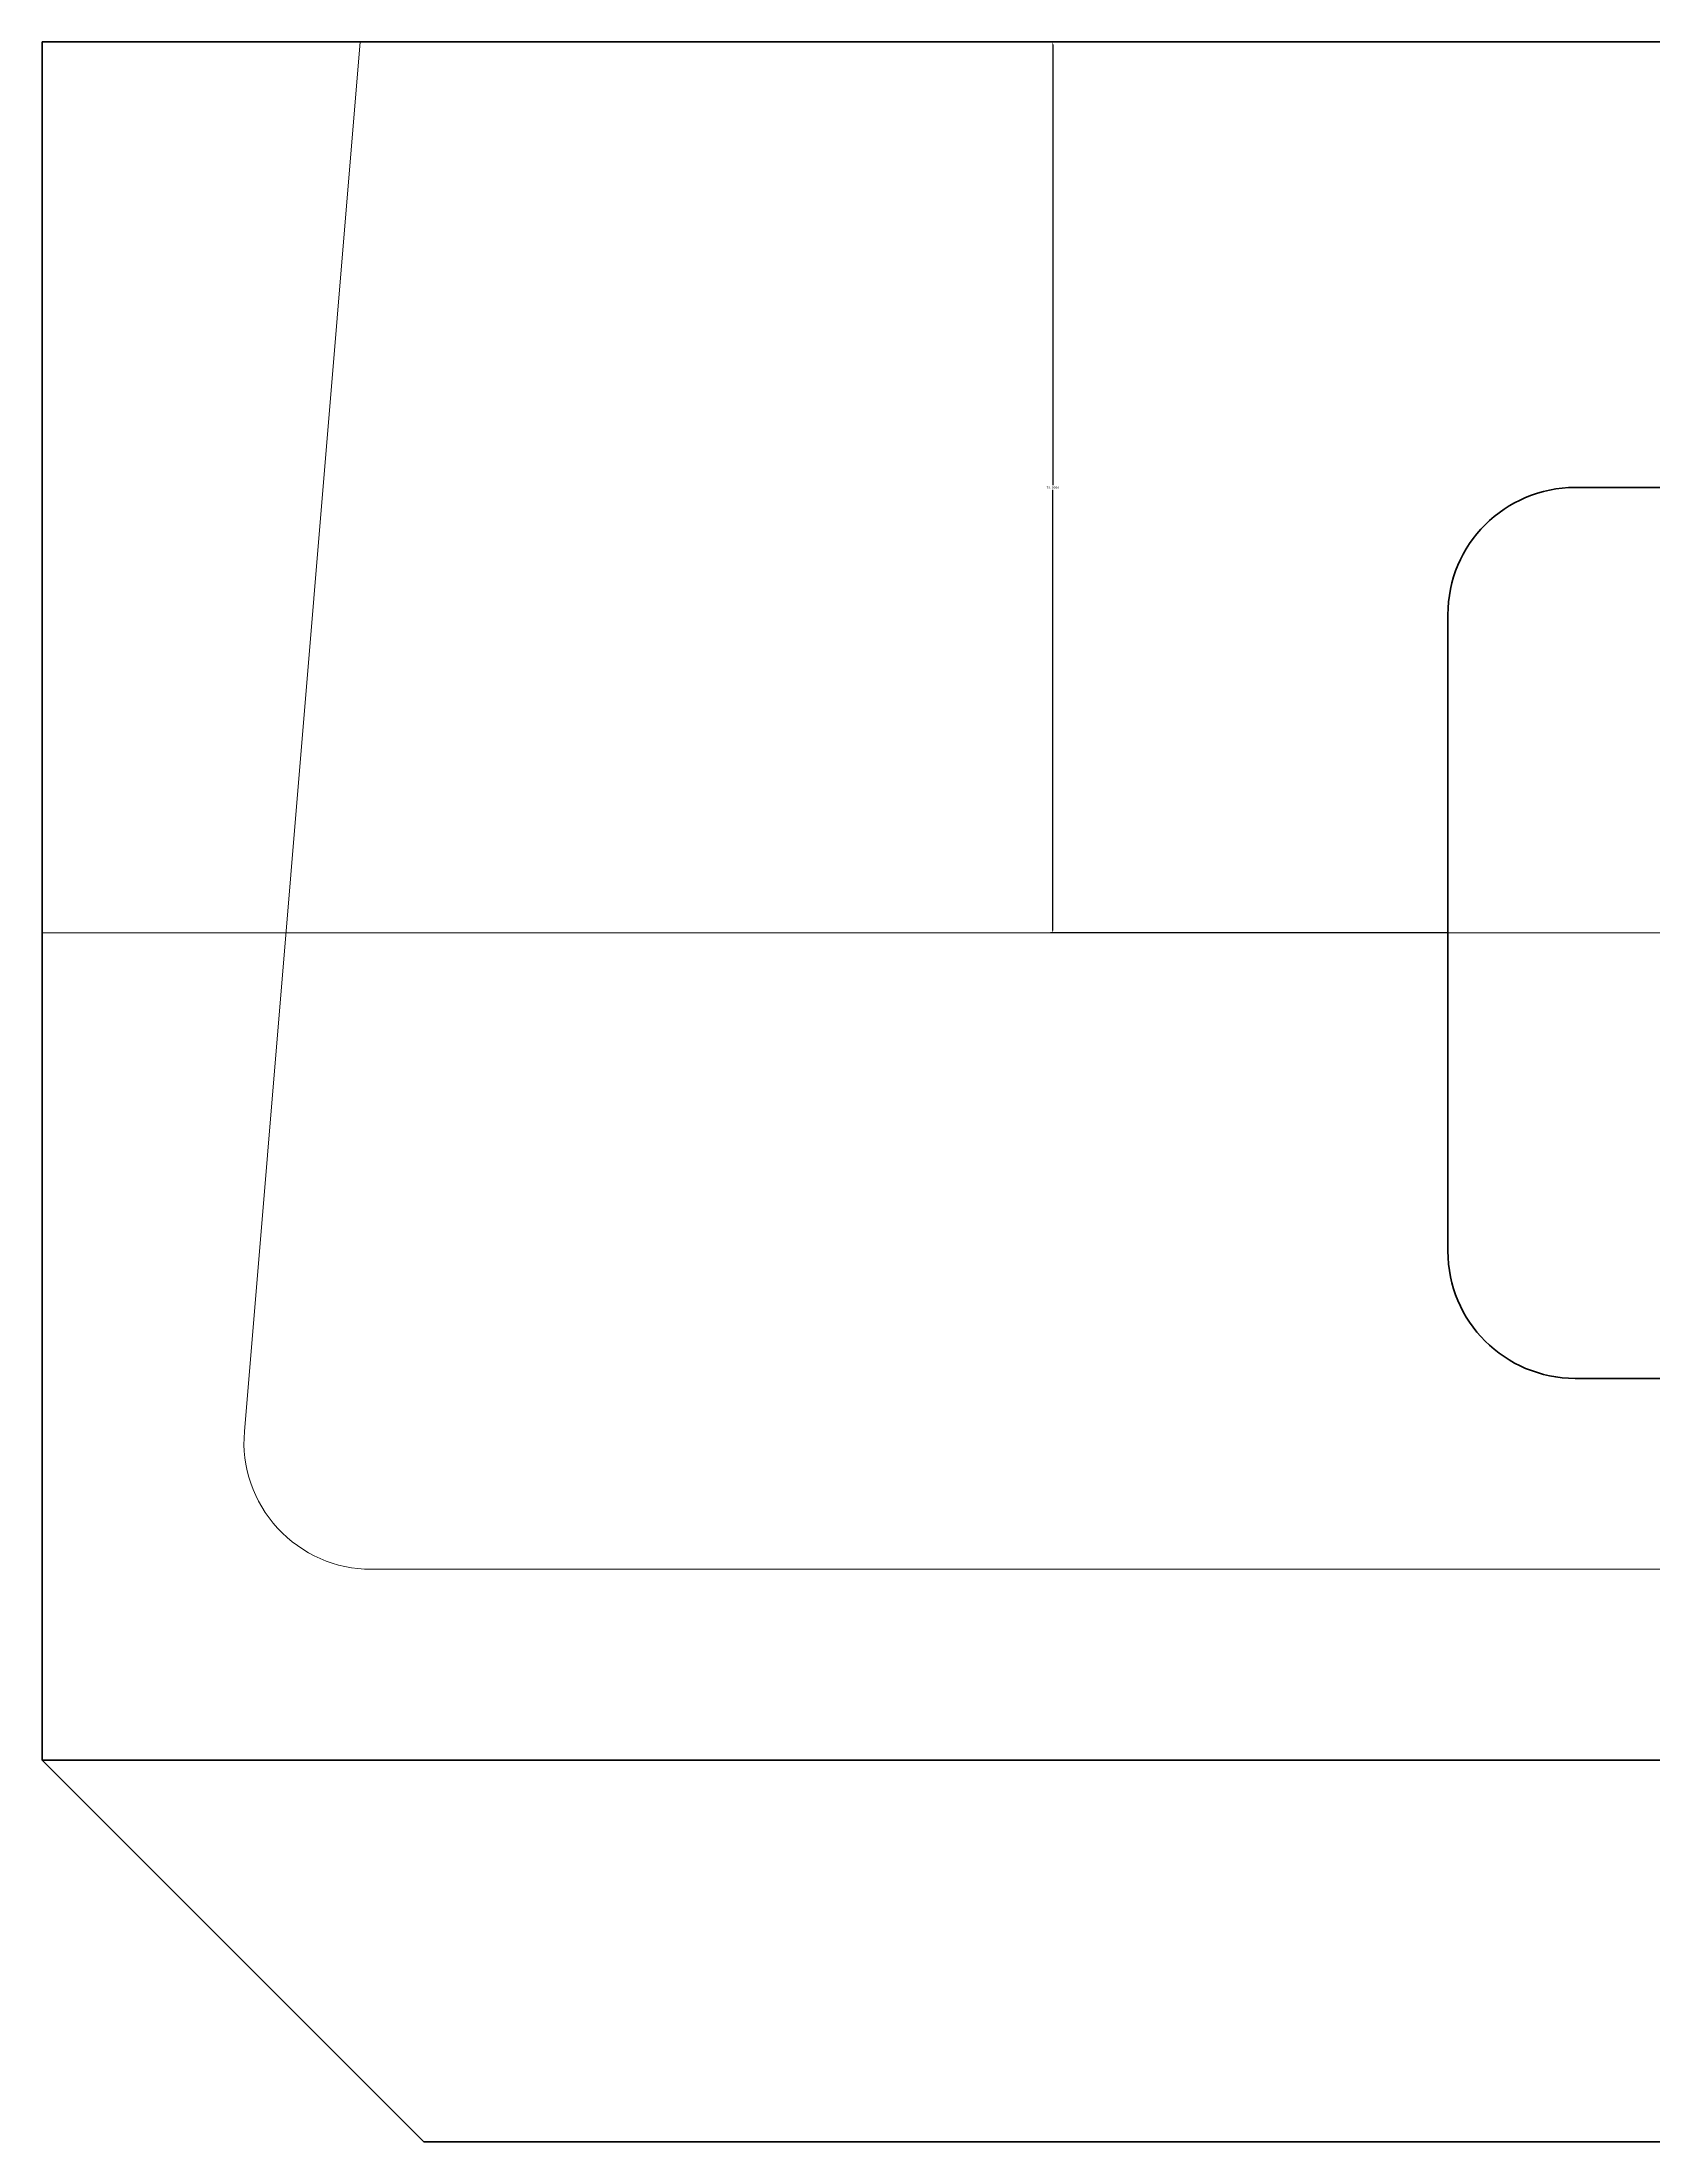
# Model space of a CAD drawing. Header units: millimetres. Extents: x 52110 to 400893, y -153728 to 31997.
# Drawn here: x 52109.9 to 52236.6, y -72005.2 to -71840.2 of the extents above; entities that cross this region are included whole.
import ezdxf

# ---------------------------------------------------------------- set-up
doc = ezdxf.new("R2010")
doc.units = ezdxf.units.MM
doc.header["$LTSCALE"] = 500
doc.linetypes.add('CENTER', pattern=[2, 1.25, -0.25, 0.25, -0.25])
doc.linetypes.add('DASHED2', pattern=[0.375, 0.25, -0.125])
for name, color, linetype, lineweight in [('BIAOZHU', 3, 'Continuous', 25), ('SHI', 7, 'Continuous', 40), ('XU', 6, 'DASHED2', 20), ('ZHONG', 1, 'CENTER', 20)]:
    doc.layers.add(name, color=color, linetype=linetype, lineweight=lineweight)
doc.dimstyles.get("Standard").update_dxf_attribs({"dimtxt": 0.18, "dimasz": 0.18, "dimexe": 0.18, "dimexo": 0.0625, "dimgap": 0.09, "dimtad": 0, "dimtih": 1, "dimtoh": 1, "dimdec": 4, "dimzin": 0, "dimdsep": 46, "dimtxsty": 'Standard', "dimcen": 0.09, "dimadec": 0, "dimazin": 0, "dimtfac": 1, "dimtdec": 4, "dimtofl": 0, "dimtmove": 0, "dimatfit": 3, "dimfxl": 0, "dimtolj": 1, "dimtzin": 0, "dimarcsym": 0})

# ---------------------------------------------------------------- blocks, each defined once
blk = doc.blocks.new('*D1067')
at = {"layer": 'BIAOZHU', "color": 0, "lineweight": -2}
for p, q in [((52220.32, -71840.22), (52189.15, -71840.22)), ((52189.33, -71840.4), (52189.33, -71875.04)), ((52189.33, -71910.04), (52189.33, -71875.4)), ((52220.32, -71910.22), (52189.15, -71910.22))]:
    blk.add_line(p, q, dxfattribs=at)
at = {"layer": 'BIAOZHU', "color": 0}
for points in [[(52189.3, -71840.4), (52189.36, -71840.4), (52189.33, -71840.22)], [(52189.3, -71910.04), (52189.36, -71910.04), (52189.33, -71910.22)]]:
    blk.add_solid(points, dxfattribs=at)
at = {"layer": 'Defpoints', "color": 0}
for p in [(52189.33, -71840.22), (52220.38, -71840.22), (52220.38, -71910.22)]:
    blk.add_point(p, dxfattribs=at)
at = {"layer": 'BIAOZHU', "color": 0, "insert": (52189.33, -71875.22), "char_height": 0.18, "attachment_point": 5}
blk.add_mtext('\\A1;70.0000', dxfattribs=at)

msp = doc.modelspace()

# ---------------------------------------------------------------- linework, layer by layer
at = {"layer": 'SHI', "color": 0}
msp.add_line((52109.92074, -71840.21652), (52109.92074, -71975.21652), dxfattribs=at)
at = {"layer": 'SHI'}
for p, q in [((52109.92074, -71840.21652), (52155.64873, -71840.21652)), ((52155.64873, -71840.21652), (52685.72549, -71840.21652)), ((52230.3787, -71875.21652), (52338.32467, -71875.21652)), ((52220.3787, -71885.21652), (52220.3787, -71935.21652)), ((52230.3787, -71945.21652), (52338.32467, -71945.21652)), ((52109.92074, -71975.21652), (52155.64873, -71975.21652)), ((52109.92074, -71975.21652), (52139.92074, -72005.21652)), ((52155.64873, -71975.21652), (52439.92074, -71975.21652)), ((52139.92074, -72005.21652), (52155.64873, -72005.21652)), ((52155.64873, -72005.21652), (52685.72549, -72005.21652))]:
    msp.add_line(p, q, dxfattribs=at)
for centre, start, end in [((52230.3787, -71885.21652), 90, 180), ((52230.3787, -71935.21652), 180, 270)]:
    msp.add_arc(centre, 10, start, end, dxfattribs=at)
at = {"layer": 'XU'}
for p, q in [((52134.92074, -71840.21652), (52125.82328, -71949.38607)), ((52135.78874, -71960.21652), (52155.64873, -71960.21652)), ((52155.64873, -71960.21652), (52439.92074, -71960.21652))]:
    msp.add_line(p, q, dxfattribs=at)
msp.add_arc((52135.78874, -71950.21652), 10, 175.2363583, 270, dxfattribs=at)
at = {"layer": 'ZHONG'}
for p, q in [((52109.92074, -71910.21652), (52155.64873, -71910.21652)), ((52155.64873, -71910.21652), (52352.86627, -71910.21652))]:
    msp.add_line(p, q, dxfattribs=at)

# ---------------------------------------------------------------- dimensions: what is measured, and where the dimension line sits
at = {"layer": 'BIAOZHU'}
dim = msp.add_linear_dim(base=(52189.32646, -71840.21652), p1=(52220.3787, -71910.21652), p2=(52220.3787, -71840.21652), angle=90, dimstyle='Standard', dxfattribs=at)
dim.commit()
dim.dimension.update_dxf_attribs({"geometry": '*D1067', "text_midpoint": (52189.32646, -71875.21652)})

doc.saveas('drawing.dxf')
